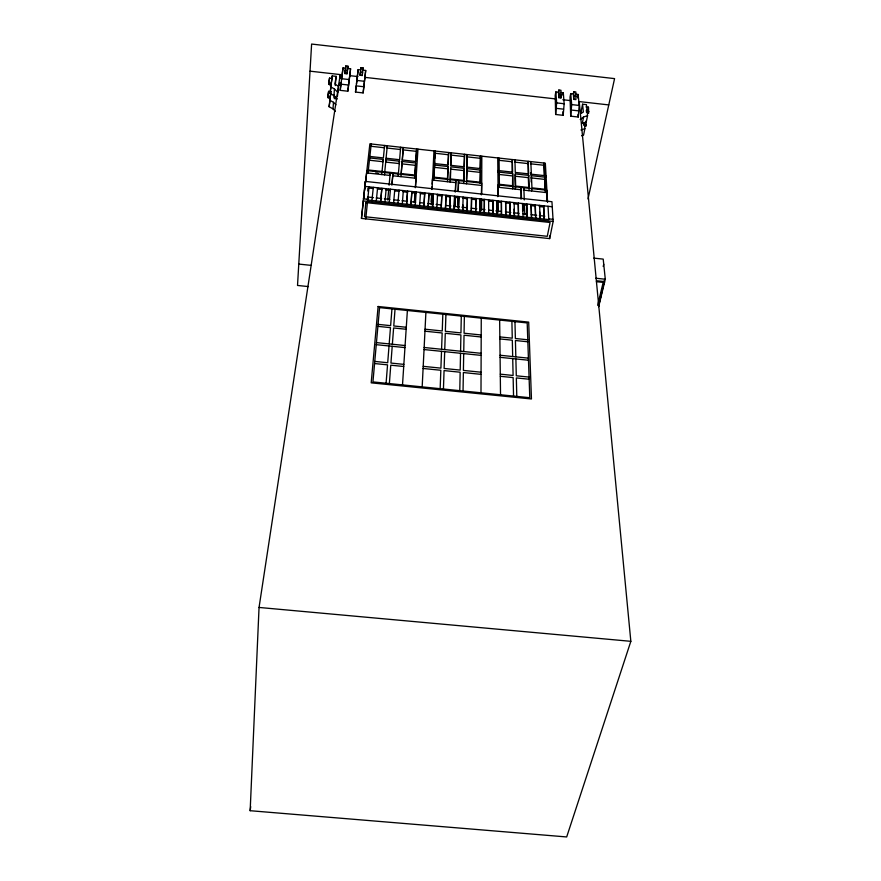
<?xml version="1.0" encoding="UTF-8"?>
<svg xmlns="http://www.w3.org/2000/svg" width="881" height="881" viewBox="0 0 881 881"><rect width="100%" height="100%" fill="white"/><g stroke="black" fill="none" stroke-linecap="round" stroke-linejoin="round"><path stroke-width="1.32" d="M484.187 212.486L484.396 199.381L484.385 212.629M481.268 209.766L481.312 198.952M481.323 194.888L481.731 183.138L432.626 177.775L432.13 184.118M480.993 392.794L481.257 318.162M481.632 210.163L481.676 199.348M481.687 193.941L481.819 156.19M479.958 200.097L479.881 213.356L480.145 198.919L479.958 200.097L484.209 200.56M480.013 183.16L480.431 170.088L466.974 168.612L466.49 178.975M480.09 168.359L480.497 156.047L480.431 168.59L466.996 167.115L467.216 154.582L466.688 168.139M480.431 170.088L480.365 182.213L466.765 180.726L466.974 168.612M475.597 211.561L475.883 198.456L475.773 211.693M471.478 199.183L471.302 212.42L471.654 197.994L471.478 199.183L475.696 199.646M463.043 390.988L463.373 372.553L481.059 374.348M463.703 353.611L463.406 370.416L481.059 372.211M463.747 351.541L464.034 335.232L481.191 336.994M464.364 316.411L464.067 333.216L481.191 334.978M467.018 210.636L467.404 197.531L467.172 210.768M462.822 204.877L462.69 211.495L463.142 197.069L462.966 198.258L467.216 198.721M463.725 181.376L464.276 168.315L450.808 166.839L450.411 178.942L464.034 180.429L464.276 168.315M464.023 166.586L464.562 154.285L464.309 166.817L450.863 165.342L451.27 152.82L450.62 165.121M459.783 390.657L460.157 372.223L444.057 370.593L443.44 389.017M460.543 353.281L460.201 370.086L444.123 368.456L444.685 351.662M460.576 351.211L460.906 334.901L445.29 333.293L444.751 349.592M461.292 316.092L460.95 332.897L445.357 331.289L445.918 314.495M458.549 209.832L458.88 196.606L458.406 209.7M457.68 204.513L457.889 196.408M458.021 191.001L458.572 180.605L458.296 191.397M457.878 207.597L458.153 196.804M367.619 197.785L367.542 200.483L367.663 199.282L363.313 198.82M367.806 191.023L367.884 188.314M455.125 205.945L455.389 196.496M455.532 191.1L455.84 180.308L455.246 192.058M454.133 207.916L454.618 196.144L454.233 209.37M454.827 206.914L455.092 197.454M367.509 199.899L367.586 197.289M449.795 208.775L450.345 195.681L449.916 208.907M450.125 179.889L450.4 171.817M447.405 179.592L448.11 166.542L434.619 165.066L433.859 176.762M447.944 164.758L448.616 152.523L448.165 165.044L434.696 163.569L435.302 151.058L434.774 158.272M440.17 388.686L440.83 370.262L423.089 368.467M441.513 351.343L440.907 368.137L423.199 366.331M441.579 349.272L442.163 332.974L424.961 331.201M442.835 314.176L442.24 330.97L425.06 329.197M448.11 166.542L447.68 178.645L434.036 177.158L434.619 165.066M445.918 196.408L445.434 209.634L446.083 195.219L445.918 196.408L450.18 196.87M441.172 207.839L441.822 194.756L441.282 207.971M608.771 104.916L579.224 101.579L630.84 641.324L566.681 836.95L250.16 810.707L259.047 607.45L340.231 74.577L310.035 71.163M434.465 164.527L434.586 162.027M432.538 206.914L433.276 193.831L432.637 207.035M431.25 201.65L431.58 194.91M431.855 189.514L431.987 186.816M422.175 386.869L425.897 312.425M431.283 204.722L431.822 193.941M432.086 188.545L433.97 150.904M428.849 194.558L428.155 207.762L429.003 193.368L428.849 194.558L433.122 195.02M423.904 205.978L424.73 192.906L423.981 206.099M419.653 205.636L420.457 192.443L420.314 193.633L424.587 194.095M573.311 93.915L573.751 91.723L575.844 91.954L575.899 99.619L573.806 99.377L573.311 93.915L570.712 93.628L570.029 97.053L570.701 116.171L578.222 117.019L579.191 105.445L578.145 94.465L575.392 94.157M415.182 206.363L416.184 191.97L416.041 193.17L411.757 192.697L411.901 191.507L410.998 204.7M570.701 116.171L571.681 104.597L570.712 93.628M414.345 202.531L414.962 193.104M415.314 187.708L416.217 175.98L366.859 170.584L365.582 182.301M402.507 384.887L407.385 310.497M414.544 201.551L415.16 192.135M415.513 186.75L417.979 149.142M558.444 92.23L558.873 90.027L560.966 90.269L560.955 97.923L558.862 97.692L558.444 92.23L555.845 91.943L555.195 95.368L555.647 114.486L563.179 115.323L564.159 103.749L563.289 92.78L560.536 92.472M414.709 176.09L415.711 162.985L402.199 161.498L401.075 174.603M415.7 161.355L416.647 148.999L415.81 161.498L402.32 160.012L403.322 147.523L402.154 161.124M415.711 162.985L414.907 175.066L401.229 173.568L402.199 161.498M555.647 114.486L556.649 102.901L555.845 91.943M330.122 98.903L327.787 97.538L327.919 95.688L328.624 91.349L331.113 91.624M331.047 85.655L328.701 84.29L328.833 82.418L329.538 78.101L332.049 78.387L332.214 75.92L336.146 76.361L335.265 85.578M328.624 91.349L327.787 97.538M329.538 78.101L328.701 84.29M335.43 111.402L333.007 108.892L329.087 106.7L330.904 91.613M337.225 98.969L333.965 95.633L330.012 93.441L332.214 75.92M410.942 204.579L411.757 192.697M333.007 108.892L333.481 102.295L329.549 100.093M333.965 95.633L334.439 88.937L330.485 86.745M407.463 192.234L406.493 205.427L407.595 191.045L407.463 192.234L403.179 191.772L403.322 190.582L402.309 203.764M337.423 96.282L338.601 86.404L334.945 84.025L336.146 76.361M339.416 85.49L339.625 82.759M339.923 78.662L340.231 74.577M344.867 73.564L345.837 65.943L347.962 66.185L347.004 73.806L344.867 73.564L345.66 68.2L343.017 67.903L341.608 79.048M389.369 383.565L390.768 365.186L403.707 366.496M392.21 346.299L390.933 363.06L403.85 364.371M392.364 344.24L393.609 327.974L406.152 329.263M395.029 309.22L393.763 325.97L406.284 327.269M345.66 68.2L345.837 65.943M347.786 68.443L350.583 68.751L347.83 91.206L340.176 90.347L343.017 67.903M386.087 383.235L387.541 364.855L374.579 363.545M389.028 345.969L387.706 362.73L374.766 361.419M389.182 343.909L390.47 327.655L377.905 326.355M391.946 308.901L390.624 325.651L378.081 324.362M397.838 204.491L399.038 190.109L398.906 191.309L394.622 190.836L394.754 189.646L393.631 202.817M398.344 174.306L399.489 161.201L385.944 159.714L385.702 162.093L399.225 163.569L399.489 161.201M358.149 69.61L355.484 92.064L363.137 92.923L365.703 70.469L362.906 70.15L363.104 67.903L360.979 67.661L360.781 69.907L358.149 69.61L356.497 83.959M391.869 185.164L392.948 173.436L392.001 184.184M387.772 200.02L388.741 189.261M389.105 185.23L390.206 173.139L389.964 175.44L366.639 172.896M361.452 218.411L365.296 181.398L551.947 201.705L553.158 221.45L549.667 238.608L361.452 218.411L363.379 201.386M365.296 181.398L363.677 198.765L364.282 193.402M384.953 201.881L386.175 188.721L386.054 189.911L390.338 190.373L390.47 189.184L389.171 203.555L389.292 202.355M368.016 173.05L368.236 170.738M369.668 157.93L369.447 160.232L383.004 161.719L383.235 159.417L369.668 157.93L368.247 170.947M341.266 82.241L340.176 90.347M365.758 218.873L369.018 186.849L368.908 188.049L373.192 188.512L373.313 187.323L371.815 201.683M384.678 172.819L385.944 159.714M385.977 159.285L387.288 145.761L387.045 148.041L400.392 149.517L400.646 147.237L399.611 159.714L386.087 158.228M381.77 189.448L380.493 202.619L381.891 188.248L381.77 189.448L377.486 188.986L377.608 187.785L376.275 200.945M347.004 73.806L347.962 66.185M347.83 91.206L350.583 68.751M363.137 92.923L365.703 70.469M381.947 172.445L383.235 159.417M360.076 75.281L360.417 71.956L362.543 72.198L362.212 75.524L360.076 75.281L360.979 67.661M381.737 174.548L381.98 172.236M384.479 174.845L384.722 172.533M558.862 97.692L558.873 90.027M573.806 99.377L573.751 91.723M369.756 157.501L371.22 143.988L371 146.279L384.38 147.755L384.612 145.464L383.378 157.93L369.833 156.444M398.168 176.343L398.432 174.031M364.58 190.714L365.186 185.351M365.494 182.664L369.877 143.834L545.339 163.194L547.586 202.465M400.91 176.641L401.174 174.339M397.838 204.491L397.97 203.291M414.577 178.127L414.852 175.826M362.212 75.524L363.104 67.903M433.694 180.22L433.992 177.918M355.484 92.064L356.276 86.206M436.954 207.509L436.8 208.698L437.549 194.294L437.383 195.483L441.656 195.945M250.16 810.707L250.722 806.622M447.328 181.706L447.647 179.416M450.059 182.004L450.378 179.713M463.681 183.49L464.023 181.2M466.401 183.788L466.743 181.497M334.384 94.774L333.987 97.351L335.903 98.892M334.306 98.782L334.703 96.194M330.893 92.99L330.254 97.053L327.919 95.688M329.087 106.7L329.857 101.844M332.049 78.387L331.179 83.783L328.833 82.418M330.012 93.441L330.882 88.012M492.776 213.422L492.897 200.306L492.986 213.554M497.776 196.683L498.051 184.911L546.892 190.252L546.892 200.747M499.02 187.345L499.406 185.065M497.071 213.885L497.148 200.769L497.291 214.028M501.366 214.347L501.399 201.231L501.586 214.49M512.169 171.806L512.29 159.549L512.621 172.125L497.875 170.507M505.661 214.81L505.639 201.694L505.892 214.953M512.533 186.706L512.665 173.623L497.897 172.004M509.945 215.272L509.89 202.145L509.978 216.605M512.588 188.831L512.995 186.552M515.319 173.92L515.66 186.078L529.239 187.554L528.743 175.396L515.319 173.92L514.911 176.189L528.325 177.654L528.765 188.479M515.275 189.118L515.682 186.838M521.023 199.205L521.123 187.433L521.486 198.28M518.16 204.249L518.369 203.071L518.557 217.53L518.16 204.249L513.92 203.786M528.16 173.634L528.171 161.3L528.677 173.887L515.275 172.423L514.922 159.835M522.62 211.352L522.609 203.533L523.072 216.814M528.325 177.654L528.743 175.396M531.188 181.938L531.419 175.682L546.143 177.301M528.842 190.67L529.272 188.325M526.629 205.163L526.849 203.996L527.135 218.455L526.629 205.163L522.4 204.711M531.54 190.968L531.981 188.622M531.364 217.585L531.089 204.447L531.65 217.739M535.097 206.088L535.329 204.91L535.714 219.38L535.097 206.088L530.869 205.625M544.161 175.319L544.018 163.051L544.722 175.649M544.987 190.175L544.81 177.158L545.493 189.327L531.948 187.851L531.419 175.682M562.838 95.071L563.289 92.78M545.075 192.443L545.537 190.098M543.566 207.002L543.797 205.835L544.282 220.305L543.566 207.002L539.337 206.55L539.557 205.372L540.229 218.664M587.561 115.675L583.585 116.964L582.253 123.505L586.217 122.206L587.561 115.675L586.427 104.63L582.583 104.211L581.273 110.709L581.515 113.319M577.451 97.89L578.145 94.465M588.431 107.174L588.508 113.396L588.431 107.174L585.964 106.909M584.268 122.514L584.885 128.681L583.552 135.123L581.581 135.784M585.876 121.193L585.843 126.313L585.402 121.886M588.001 198.941L614.575 78.618L311.61 44.05L297.525 285.455L308.449 286.589M603.21 266.447L603.738 264.256M597.637 305.333L603.397 281.457L596.591 280.742M600.402 297.448L600.919 295.289M601.183 294.21L601.701 292.04M602.23 289.86L602.758 287.691M603.022 286.6L603.551 284.409M603.815 283.308L604.344 281.116L598.54 306.577M598.684 306.555L605.291 279.233L603.21 259.113L593.827 258.111M580.227 119.53L583.585 116.964M581.383 113.109L583.354 112.019L582.583 104.211M586.217 124.518L583.872 125.355L583.651 123.142M588.882 111.579L586.526 112.405L586.306 110.202M580.931 129.992L584.885 128.681M259.047 607.45L630.84 641.324M376.451 342.61L405.084 345.539M424.146 347.488L481.125 353.314M500.067 355.252L528.413 358.149M376.264 344.669L404.952 347.599M424.036 349.548L481.125 355.384M500.089 357.323L528.49 360.23M500.287 374.161L513.094 375.46L512.72 358.611M529.074 377.079L516.288 375.791L515.881 358.941M500.32 376.297L513.138 377.597L513.546 396.065M529.151 379.226L516.343 377.927L516.795 396.395M499.846 336.905L512.268 338.183L511.894 321.345M527.774 339.78L515.374 338.502L514.956 321.664M499.868 338.921L512.313 340.198L512.676 356.541M527.851 341.795L515.418 340.518L515.826 356.86M595.82 278.231L605.291 279.233M596.393 281.689L604.487 282.537L604.267 280.378M298.769 264.08L310.982 265.357M368.313 169.978L398.498 173.271M375.581 173.105L378.07 173.381M392.695 175.748L415.942 178.281M432.329 180.065L455.51 182.598M458.23 182.896L481.367 185.417M497.666 187.201L520.715 189.712M523.413 190.087L546.429 192.598M364.723 186.387L552.255 206.749M454.442 197.333L458.704 197.796M492.699 201.485L488.448 201.022L488.647 199.844L488.691 213.092M496.95 201.947L501.19 202.41M505.441 202.872L509.681 203.324M368.06 197.047L373.5 197.63M376.22 197.928L381.66 198.511M384.38 198.809L389.809 199.392M393.895 199.844L399.335 200.428M402.055 200.725L407.485 201.309M411.57 201.749L415.645 202.19M419.73 202.63L423.805 203.071M427.88 203.511L433.32 204.106M436.04 204.392L441.48 204.987M445.555 205.427L450.995 206.011M453.715 206.308L459.155 206.892M461.875 207.189L467.315 207.784M471.39 208.224L476.83 208.808M479.55 209.105L484.99 209.689M489.065 210.13L493.151 210.57M495.86 210.867L501.3 211.451M505.386 211.903L510.826 212.486M513.535 212.784L518.975 213.367M523.061 213.808L527.135 214.248M531.21 214.689L536.65 215.283M539.37 215.57L544.81 216.164M548.753 218.862L553.026 219.325M367.586 200.009L548.797 219.589L548.026 206.286M363.082 200.923L553.158 221.45M435.016 153.261L448.308 154.726M450.962 155.089L464.232 156.554M466.886 156.84L480.145 158.305M511.916 161.741L498.69 160.276L499.053 158.095L499.219 170.661M514.526 162.093L527.752 163.558M530.406 163.778L543.599 165.232M403.046 149.88L416.361 151.345M546.055 175.804L531.353 174.185L530.814 161.597M434.322 167.346L447.79 168.822M450.488 169.119L463.946 170.595M466.633 170.892L480.068 172.368M498.855 174.427L512.257 175.892M531.012 177.885L544.381 179.35M401.934 163.866L415.425 165.353M556.065 108.319L563.576 109.167M571.097 110.015L578.597 110.863M340.848 84.158L348.502 85.017M356.155 85.875L363.798 86.734M345.198 70.238L347.334 70.48M559.204 94.388L561.296 94.63M574.148 96.084L576.251 96.326M349.79 75.656L357.983 76.581M364.811 77.352L555.999 98.958M562.827 99.729L571.031 100.654M556.649 102.901L564.159 103.749M571.681 104.597L579.191 105.445M341.399 78.684L349.041 79.554M356.695 80.413L364.338 81.272M334.439 88.937L337.72 92.263M333.481 102.295L335.914 104.795M577.991 114.629L578.222 117.019M562.904 111.755L563.179 115.323M560.745 95.203L560.955 97.923M549.513 235.954L549.667 238.608M539.601 211.869L539.932 218.51M530.78 172.599L530.891 175.121M523.843 187.73L524.272 199.932M524.47 205.35L524.812 214.832M523.942 204.998L524.129 210.427M514.956 177.544L515.22 187.003M514.13 202.608L514.482 215.878M514.064 209.094L514.24 215.735M512.665 173.623L512.973 185.781L499.395 184.294L499.241 172.158M497.732 157.941L498.183 195.736M498.239 201.154L498.371 211.98M499.648 320.067L500.529 394.765M379.568 307.612L372.938 381.914L529.789 397.705L527.19 322.931L379.568 307.612M378.114 306.489L371.198 382.85L531.452 398.972L528.688 322.116L378.114 306.489M365.846 202.586L364.514 216.682L547.277 236.306L550.074 222.475L365.846 202.586"/></g></svg>
